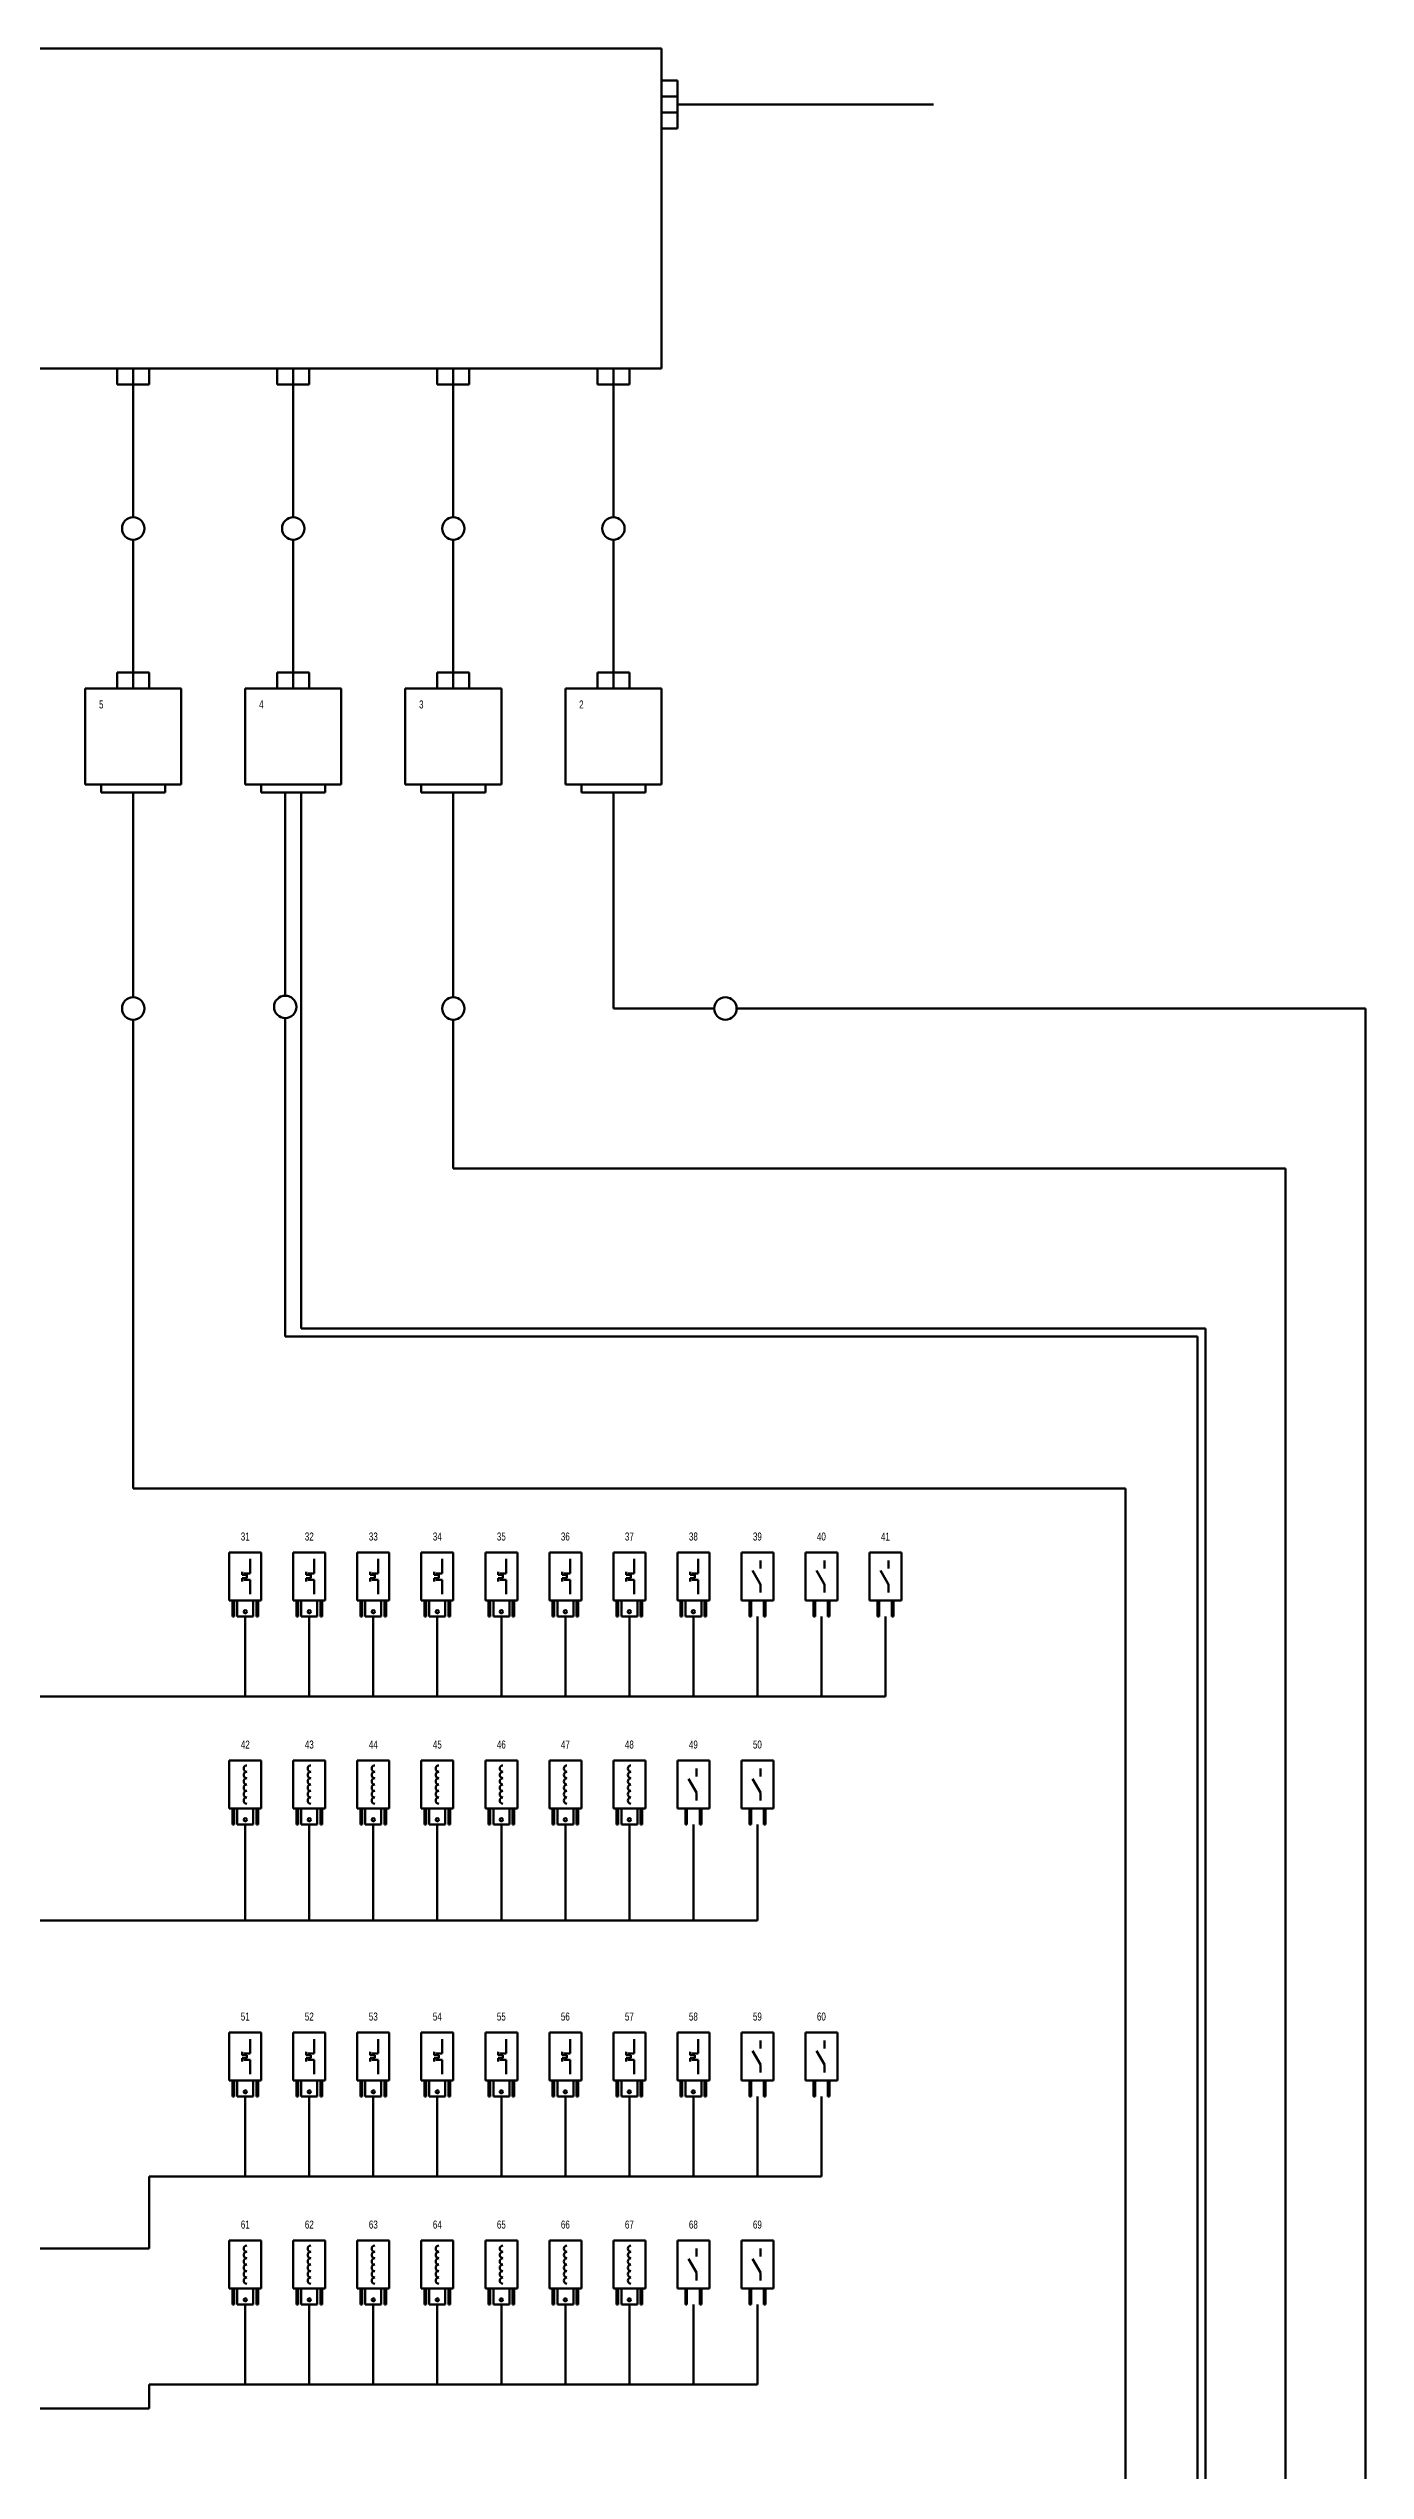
# Model space of a CAD drawing. Header units: millimetres. Extents: x -1100 to 1700, y 500 to 3600.
# Drawn here: x 877 to 1700, y 1986 to 3500 of the extents above; entities that cross this region are included whole.
import ezdxf

# ---------------------------------------------------------------- set-up
doc = ezdxf.new("R2010")
doc.units = ezdxf.units.MM
doc.layers.add('drawing', color=7, linetype='CONTINUOUS', lineweight=50)
doc.styles.get("Standard").update_dxf_attribs({"font": 'txt', "width": 0.75})

# ---------------------------------------------------------------- blocks, each defined once
blk = doc.blocks.new('solenoid')
at = {"layer": 'drawing'}
for p, q in [((-10, 7), (-10, 8)), ((-10, 8), (0, 8)), ((0, 7), (-10, 7)), ((-10, -5), (-10, 5)), ((-10, 5), (0, 5)), ((-8, 7), (-8, 8)), ((-6, 7), (-6, 8)), ((0, -10), (0, 10)), ((0, 10), (30, 10)), ((30, 10), (30, -10)), ((0, -5), (-10, -5)), ((0, -7), (-10, -7)), ((-10, -7), (-10, -8)), ((-10, -8), (0, -8)), ((-8, -7), (-8, -8)), ((-6, -7), (-6, -8)), ((30, -10), (0, -10))]:
    blk.add_line(p, q, dxfattribs=at)
blk.add_circle((-7, 0), 1, dxfattribs=at)
for centre in [(5, -1), (9, -1), (13, -1), (17, -1), (21, -1), (25, -1)]:
    blk.add_arc(centre, 2, 0, 180, dxfattribs=at)
blk = doc.blocks.new('end-switch')
at = {"layer": 'drawing'}
for p, q in [((0, 5), (-10, 5)), ((-10, 5), (-10, 4)), ((-10, 4), (0, 4)), ((0, 10), (30, 10)), ((0, -10), (0, 10)), ((10, -2), (18.7, 3)), ((30, 10), (30, -10)), ((0, -4), (-10, -4)), ((-10, -4), (-10, -5)), ((-10, -5), (0, -5)), ((0, -5), (0, -5)), ((30, -10), (0, -10)), ((5, -2), (10, -2)), ((20, -2), (25, -2))]:
    blk.add_line(p, q, dxfattribs=at)
blk = doc.blocks.new('vac-relay')
at = {"layer": 'drawing'}
for p, q in [((-10, 7), (-10, 8)), ((-10, 8), (0, 8)), ((0, 7), (-10, 7)), ((-10, -5), (-10, 5)), ((-10, 5), (0, 5)), ((-8, 7), (-8, 8)), ((-6, 7), (-6, 8)), ((0, -10), (0, 10)), ((0, 10), (30, 10)), ((14, 2), (12, 2)), ((13, -3), (13, 1)), ((14, -1), (14, 2)), ((16, -1), (16, 2)), ((16, 2), (18, 2)), ((17, 1), (17, -3)), ((30, 10), (30, -10)), ((0, -5), (-10, -5)), ((0, -7), (-10, -7)), ((-10, -7), (-10, -8)), ((-10, -8), (0, -8)), ((-8, -7), (-8, -8)), ((-6, -7), (-6, -8)), ((30, -10), (0, -10)), ((4, -3), (13, -3)), ((16, -1), (14, -1)), ((17, -3), (26, -3))]:
    blk.add_line(p, q, dxfattribs=at)
blk.add_circle((-7, 0), 1, dxfattribs=at)
blk = doc.blocks.new('power-supply')
at = {"layer": 'drawing'}
for p, q in [((-30, -60), (-30, 0)), ((-30, 0), (30, 0)), ((-10, 0), (-10, 10)), ((-10, 10), (10, 10)), ((0, 0), (0, 10)), ((10, 10), (10, 0)), ((30, 0), (30, -60)), ((30, -60), (-30, -60)), ((-20, -60), (-20, -65)), ((20, -65), (20, -60)), ((-20, -65), (20, -65))]:
    blk.add_line(p, q, dxfattribs=at)

msp = doc.modelspace()

# ---------------------------------------------------------------- linework, layer by layer
at = {"layer": 'drawing'}
for p, q in [((700, 3500), (1260, 3500)), ((1260, 3300), (1260, 3500)), ((1260, 3480), (1270, 3480)), ((1270, 3470), (1260, 3470)), ((1270, 3480), (1270, 3470)), ((1270, 3470), (1270, 3460)), ((1270, 3460), (1260, 3460)), ((1270, 3465), (1430, 3465)), ((1270, 3460), (1270, 3450)), ((1270, 3450), (1260, 3450)), ((1260, 3300), (700, 3300)), ((920, 3300), (920, 3290)), ((930, 3290), (930, 3300)), ((940, 3290), (940, 3300)), ((1020, 3300), (1020, 3290)), ((1030, 3300), (1030, 3290)), ((1040, 3290), (1040, 3300)), ((1120, 3300), (1120, 3290)), ((1130, 3290), (1130, 3300)), ((1140, 3290), (1140, 3300)), ((1220, 3300), (1220, 3290)), ((1230, 3290), (1230, 3300)), ((1240, 3290), (1240, 3300)), ((920, 3290), (940, 3290)), ((930, 3207), (930, 3290)), ((1020, 3290), (1040, 3290)), ((1030, 3207), (1030, 3290)), ((1120, 3290), (1140, 3290)), ((1130, 3207), (1130, 3290)), ((1220, 3290), (1240, 3290)), ((1230, 3207), (1230, 3290)), ((930, 3110), (930, 3193)), ((1030, 3110), (1030, 3193)), ((1130, 3110), (1130, 3193)), ((1230, 3110), (1230, 3193)), ((930, 3035), (930, 2907)), ((1025, 3035), (1025, 2908)), ((1035, 3035), (1035, 2700)), ((1130, 3035), (1130, 2907)), ((1230, 3035), (1230, 2900)), ((930, 2893), (930, 2600)), ((1025, 2894), (1025, 2695)), ((1130, 2893), (1130, 2800)), ((1230, 2900), (1293, 2900)), ((1307, 2900), (1700, 2900)), ((1700, 2900), (1700, 770)), ((1130, 2800), (1650, 2800)), ((1650, 2800), (1650, 970)), ((1025, 2695), (1595, 2695)), ((1035, 2700), (1600, 2700)), ((1595, 2695), (1595, 1360)), ((1600, 1170), (1600, 2700)), ((930, 2600), (1550, 2600)), ((1550, 2600), (1550, 1540)), ((1000, 2470), (1000, 2520)), ((1040, 2470), (1040, 2520)), ((1080, 2470), (1080, 2520)), ((1120, 2470), (1120, 2520)), ((1160, 2470), (1160, 2520)), ((1200, 2470), (1200, 2520)), ((1240, 2470), (1240, 2520)), ((1280, 2470), (1280, 2520)), ((1320, 2470), (1320, 2520)), ((1360, 2470), (1360, 2520)), ((1400, 2470), (1400, 2520)), ((807, 2470), (1000, 2470)), ((1000, 2470), (1040, 2470)), ((1040, 2470), (1080, 2470)), ((1080, 2470), (1120, 2470)), ((1120, 2470), (1160, 2470)), ((1160, 2470), (1180, 2470)), ((1180, 2470), (1200, 2470)), ((1200, 2470), (1240, 2470)), ((1240, 2470), (1280, 2470)), ((1280, 2470), (1320, 2470)), ((1320, 2470), (1360, 2470)), ((1360, 2470), (1400, 2470)), ((1000, 2330), (1000, 2390)), ((1040, 2330), (1040, 2390)), ((1080, 2330), (1080, 2390)), ((1120, 2330), (1120, 2390)), ((1160, 2330), (1160, 2390)), ((1200, 2330), (1200, 2390)), ((1240, 2330), (1240, 2390)), ((1280, 2330), (1280, 2390)), ((1320, 2330), (1320, 2390)), ((850, 2330), (1000, 2330)), ((1000, 2330), (1040, 2330)), ((1040, 2330), (1080, 2330)), ((1080, 2330), (1120, 2330)), ((1120, 2330), (1160, 2330)), ((1160, 2330), (1200, 2330)), ((1200, 2330), (1240, 2330)), ((1240, 2330), (1280, 2330)), ((1280, 2330), (1320, 2330)), ((1000, 2170), (1000, 2220)), ((1040, 2170), (1040, 2220)), ((1080, 2170), (1080, 2220)), ((1120, 2170), (1120, 2220)), ((1160, 2170), (1160, 2220)), ((1200, 2170), (1200, 2220)), ((1240, 2170), (1240, 2220)), ((1280, 2170), (1280, 2220)), ((1320, 2170), (1320, 2220)), ((1360, 2170), (1360, 2220)), ((940, 2125), (940, 2170)), ((940, 2170), (1000, 2170)), ((1000, 2170), (1040, 2170)), ((1040, 2170), (1080, 2170)), ((1080, 2170), (1120, 2170)), ((1120, 2170), (1160, 2170)), ((1160, 2170), (1200, 2170)), ((1200, 2170), (1240, 2170)), ((1240, 2170), (1280, 2170)), ((1280, 2170), (1320, 2170)), ((1320, 2170), (1360, 2170)), ((807, 2125), (940, 2125)), ((1000, 2040), (1000, 2090)), ((1040, 2040), (1040, 2090)), ((1080, 2040), (1080, 2090)), ((1120, 2040), (1120, 2090)), ((1160, 2040), (1160, 2090)), ((1200, 2040), (1200, 2090)), ((1240, 2040), (1240, 2090)), ((1280, 2040), (1280, 2090)), ((1320, 2040), (1320, 2090)), ((940, 2025), (940, 2040)), ((940, 2040), (1000, 2040)), ((1000, 2040), (1040, 2040)), ((1040, 2040), (1080, 2040)), ((1080, 2040), (1120, 2040)), ((1120, 2040), (1160, 2040)), ((1160, 2040), (1200, 2040)), ((1200, 2040), (1240, 2040)), ((1240, 2040), (1280, 2040)), ((1280, 2040), (1320, 2040)), ((807, 2025), (940, 2025))]:
    msp.add_line(p, q, dxfattribs=at)
for centre in [(930, 3200), (1030, 3200), (1130, 3200), (1230, 3200), (930, 2900), (1025, 2901), (1130, 2900), (1300, 2900)]:
    msp.add_circle(centre, 7, dxfattribs=at)

# ---------------------------------------------------------------- block references
for p in [(930, 3100), (1030, 3100), (1130, 3100), (1230, 3100)]:
    msp.add_blockref('power-supply', p, dxfattribs=at)
at = {"layer": 'drawing', "rotation": 90}
for name, p in [('vac-relay', (1000, 2530)), ('vac-relay', (1040, 2530)), ('vac-relay', (1080, 2530)), ('vac-relay', (1120, 2530)), ('vac-relay', (1160, 2530)), ('vac-relay', (1200, 2530)), ('vac-relay', (1240, 2530)), ('vac-relay', (1280, 2530)), ('end-switch', (1320, 2530)), ('end-switch', (1360, 2530)), ('end-switch', (1400, 2530)), ('solenoid', (1000, 2400)), ('solenoid', (1040, 2400)), ('solenoid', (1080, 2400)), ('solenoid', (1120, 2400)), ('solenoid', (1160, 2400)), ('solenoid', (1200, 2400)), ('solenoid', (1240, 2400)), ('end-switch', (1280, 2400)), ('end-switch', (1320, 2400)), ('vac-relay', (1000, 2230)), ('vac-relay', (1040, 2230)), ('vac-relay', (1080, 2230)), ('vac-relay', (1120, 2230)), ('vac-relay', (1160, 2230)), ('vac-relay', (1200, 2230)), ('vac-relay', (1240, 2230)), ('vac-relay', (1280, 2230)), ('end-switch', (1320, 2230)), ('end-switch', (1360, 2230)), ('solenoid', (1000, 2100)), ('solenoid', (1040, 2100)), ('solenoid', (1080, 2100)), ('solenoid', (1120, 2100)), ('solenoid', (1160, 2100)), ('solenoid', (1200, 2100)), ('solenoid', (1240, 2100)), ('end-switch', (1280, 2100)), ('end-switch', (1320, 2100))]:
    msp.add_blockref(name, p, dxfattribs=at)

# ---------------------------------------------------------------- texts
at = {"layer": 'drawing', "char_height": 5, "width": 100, "attachment_point": 5}
for s, insert in [('5', (910, 3090)), ('4', (1010, 3090)), ('3', (1110, 3090)), ('2', (1210, 3090)), ('31', (1000, 2570)), ('32', (1040, 2570)), ('33', (1080, 2570)), ('34', (1120, 2570)), ('35', (1160, 2570)), ('36', (1200, 2570)), ('37', (1240, 2570)), ('38', (1280, 2570)), ('39', (1320, 2570)), ('40', (1360, 2570)), ('41', (1400, 2570)), ('42', (1000, 2440)), ('43', (1040, 2440)), ('44', (1080, 2440)), ('45', (1120, 2440)), ('46', (1160, 2440)), ('47', (1200, 2440)), ('48', (1240, 2440)), ('49', (1280, 2440)), ('50', (1320, 2440)), ('51', (1000, 2270)), ('52', (1040, 2270)), ('53', (1080, 2270)), ('54', (1120, 2270)), ('55', (1160, 2270)), ('56', (1200, 2270)), ('57', (1240, 2270)), ('58', (1280, 2270)), ('59', (1320, 2270)), ('60', (1360, 2270)), ('61', (1000, 2140)), ('62', (1040, 2140)), ('63', (1080, 2140)), ('64', (1120, 2140)), ('65', (1160, 2140)), ('66', (1200, 2140)), ('67', (1240, 2140)), ('68', (1280, 2140)), ('69', (1320, 2140))]:
    msp.add_mtext(s, dxfattribs=dict(at, insert=insert))

doc.saveas('drawing.dxf')
